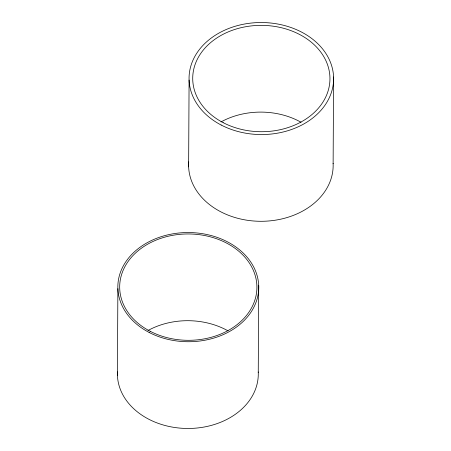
<?xml version="1.0" encoding="UTF-8"?>
<svg xmlns="http://www.w3.org/2000/svg" width="451" height="451" viewBox="0 0 451 451"><rect width="100%" height="100%" fill="white"/><g stroke="black" fill="none" stroke-linecap="round" stroke-linejoin="round"><path stroke-width="0.68" d="M117.418 375.384L117.874 288.646M188.631 166.831L189.087 80.092M258.254 372.368L258.711 285.624M333.126 163.736L333.582 76.991M333.109 163.352A72.278 56.014 0.3 0 1 260.126 221.289A72.278 56.014 0.3 0 1 188.721 161.886M221.018 121.911A68.62 53.179 0.3 0 1 301.071 122.266M258.237 371.99A70.452 54.594 0.3 0 1 187.943 428.473A70.452 54.594 0.3 0 1 117.429 371.861M147.979 330.504A68.62 53.179 0.3 0 1 228.031 330.859M221.176 125.034A72.278 56.014 0.3 0 0 333.458 82.353A72.278 56.014 0.3 0 0 229.362 28.238A72.278 56.014 0.3 0 0 221.176 125.034M223.211 122.678A68.62 53.179 0.3 0 0 329.805 82.161A68.62 53.179 0.3 0 0 230.98 30.786A68.62 53.179 0.3 0 0 223.211 122.678M149.151 332.449A70.452 54.594 0.3 0 0 258.592 290.85A70.452 54.594 0.3 0 0 157.128 238.105A70.452 54.594 0.3 0 0 149.151 332.449M150.172 331.271A68.62 53.179 0.3 0 0 256.766 290.754A68.62 53.179 0.3 0 0 157.94 239.38A68.62 53.179 0.3 0 0 150.172 331.271"/></g></svg>
